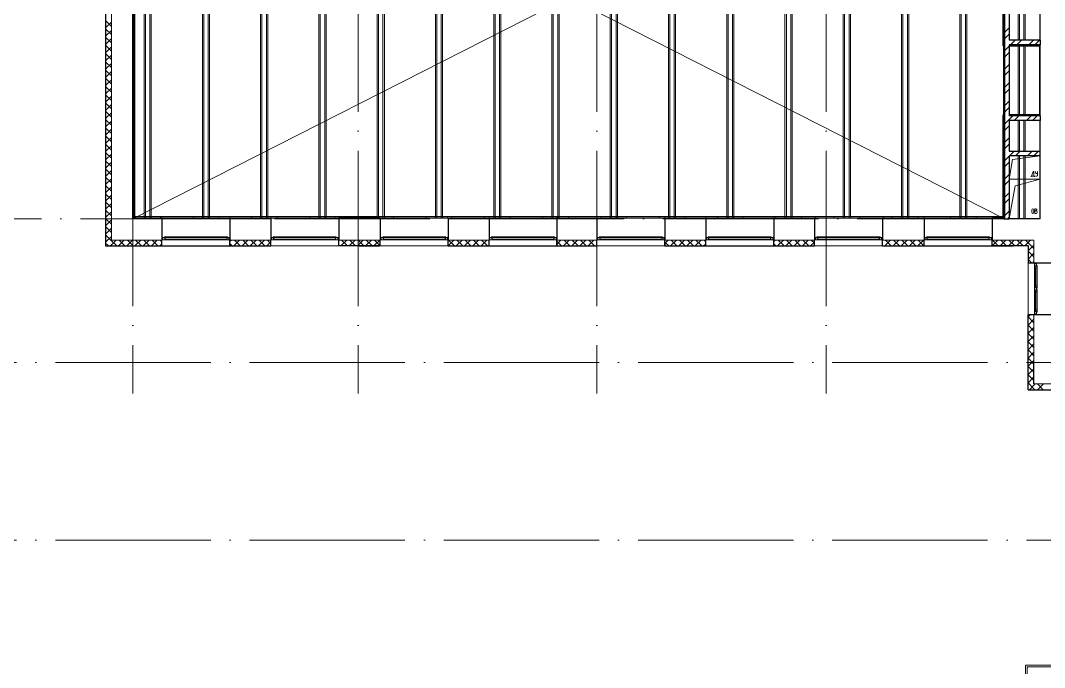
# Model space of a CAD drawing. Header units: millimetres. Extents: x -1073752 to 1436911, y -1379358 to 94781.
# Drawn here: x -918341 to -891976, y -1106937 to -1090287 of the extents above; entities that cross this region are included whole.
import ezdxf

# ---------------------------------------------------------------- set-up
doc = ezdxf.new("R2010")
doc.units = ezdxf.units.MM
doc.linetypes.add('ADSK_Линия сетки', pattern=[25, 20, -2.5, 0, -2.5])
doc.linetypes.add('ADSK_Сверху', pattern=[450, 300, -150])
for name, color, linetype, lineweight in [('_ Окна', 7, 'Continuous', 9), ('Ограждение', 252, 'Continuous', 9), ('Окна', 7, 'Continuous', 9), ('Оси', 252, 'Continuous', 9), ('Перекрытие', 252, 'Continuous', 18), ('Стены внутренние', 7, 'Continuous', 18), ('Стены наружные', 7, 'Continuous', 18), ('Стены штриховка', 7, 'Continuous', 9)]:
    doc.layers.add(name, color=color, linetype=linetype, lineweight=lineweight)
doc.layers.add('Линии', color=7, linetype='Continuous', lineweight=9, true_color=0x00a600)

# ---------------------------------------------------------------- blocks, each defined once
blk = doc.blocks.new('Перекрытия 2 - Перекрытия 1-1699410-3 этаж копия 1')
at = {"layer": 'Перекрытие', "ltscale": 100}
for p, q in [((-26283, 26745), (-26283, 26710)), ((-26283, 26705), (-26283, 15415)), ((-26046, 26745), (-26046, 26710)), ((-26046, 26705), (-26046, 15415)), ((-26011, 26745), (-26011, 26710)), ((-26011, 26705), (-26011, 15415)), ((-25896, 26745), (-25896, 26710)), ((-25896, 26705), (-25896, 15415)), ((-25861, 26745), (-25861, 26710)), ((-25861, 26705), (-25861, 15415)), ((-25623, 26745), (-25623, 26710)), ((-24783, 26745), (-24783, 26710)), ((-24546, 26745), (-24546, 26710)), ((-24546, 26705), (-24546, 15415)), ((-24511, 26745), (-24511, 26710)), ((-24511, 26705), (-24511, 15415)), ((-24396, 26745), (-24396, 26710)), ((-24396, 26705), (-24396, 15415)), ((-24361, 26745), (-24361, 26710)), ((-24361, 26705), (-24361, 15415)), ((-24123, 26745), (-24123, 26710)), ((-23283, 26745), (-23283, 26710)), ((-23046, 26745), (-23046, 26710)), ((-23046, 26705), (-23046, 15415)), ((-23011, 26745), (-23011, 26710)), ((-23011, 26705), (-23011, 15415)), ((-22896, 26745), (-22896, 26710)), ((-22896, 26705), (-22896, 15415)), ((-22861, 26745), (-22861, 26710)), ((-22861, 26705), (-22861, 15415)), ((-22623, 26745), (-22623, 26710)), ((-21783, 26745), (-21783, 26710)), ((-21546, 26745), (-21546, 26710)), ((-21546, 26705), (-21546, 15415)), ((-21511, 26745), (-21511, 26710)), ((-21511, 26705), (-21511, 15415)), ((-21396, 26745), (-21396, 26710)), ((-21396, 26705), (-21396, 15415)), ((-21361, 26745), (-21361, 26710)), ((-21361, 26705), (-21361, 15415)), ((-21123, 26745), (-21123, 26710)), ((-20283, 26745), (-20283, 26710)), ((-20046, 26745), (-20046, 26710)), ((-20046, 26705), (-20046, 15415)), ((-20011, 26745), (-20011, 26710)), ((-20011, 26705), (-20011, 15415)), ((-19896, 26745), (-19896, 26710)), ((-19896, 26705), (-19896, 15415)), ((-19861, 26745), (-19861, 26710)), ((-19861, 26705), (-19861, 15415)), ((-19623, 26745), (-19623, 26710)), ((-18783, 26745), (-18783, 26710)), ((-18546, 26745), (-18546, 26710)), ((-18546, 26705), (-18546, 15415)), ((-18511, 26745), (-18511, 26710)), ((-18511, 26705), (-18511, 15415)), ((-18396, 26745), (-18396, 26710)), ((-18396, 26705), (-18396, 15415)), ((-18361, 26745), (-18361, 26710)), ((-18361, 26705), (-18361, 15415)), ((-18123, 26745), (-18123, 26710)), ((-17283, 26745), (-17283, 26710)), ((-17046, 26745), (-17046, 26710)), ((-17046, 26705), (-17046, 15415)), ((-17011, 26745), (-17011, 26710)), ((-17011, 26705), (-17011, 15415)), ((-16896, 26745), (-16896, 26710)), ((-16896, 26705), (-16896, 15415)), ((-16861, 26745), (-16861, 26710)), ((-16861, 26705), (-16861, 15415)), ((-16623, 26745), (-16623, 26710)), ((-15783, 26745), (-15783, 26710)), ((-15546, 26745), (-15546, 26710)), ((-15546, 26705), (-15546, 15415)), ((-15511, 26745), (-15511, 26710)), ((-15511, 26705), (-15511, 15415)), ((-15396, 26745), (-15396, 26710)), ((-15396, 26705), (-15396, 15415)), ((-15361, 26745), (-15361, 26710)), ((-15361, 26705), (-15361, 15415)), ((-15123, 26745), (-15123, 26710)), ((-14283, 26745), (-14283, 26710)), ((-14046, 26745), (-14046, 26710)), ((-14046, 26705), (-14046, 15415)), ((-14011, 26745), (-14011, 26710)), ((-14011, 26705), (-14011, 15415)), ((-13896, 26745), (-13896, 26710)), ((-13896, 26705), (-13896, 15415)), ((-13861, 26745), (-13861, 26710)), ((-13861, 26705), (-13861, 15415)), ((-13623, 26745), (-13623, 26710)), ((-12783, 26745), (-12783, 26710)), ((-12546, 26745), (-12546, 26710)), ((-12546, 26705), (-12546, 15415)), ((-12511, 26745), (-12511, 26710)), ((-12511, 26705), (-12511, 15415)), ((-12396, 26745), (-12396, 26710)), ((-12396, 26705), (-12396, 15415)), ((-12361, 26745), (-12361, 26710)), ((-12361, 26705), (-12361, 15415)), ((-12123, 26745), (-12123, 26710)), ((-11283, 26745), (-11283, 26710)), ((-11046, 26745), (-11046, 26710)), ((-11046, 26705), (-11046, 15415)), ((-11011, 26745), (-11011, 26710)), ((-11011, 26705), (-11011, 15415)), ((-10896, 26745), (-10896, 26710)), ((-10896, 26705), (-10896, 15415)), ((-10861, 26745), (-10861, 26710)), ((-10861, 26705), (-10861, 15415)), ((-10623, 26745), (-10623, 26710)), ((-9783, 26745), (-9783, 26710)), ((-9546, 26745), (-9546, 26710)), ((-9546, 26705), (-9546, 15415)), ((-9511, 26745), (-9511, 26710)), ((-9511, 26705), (-9511, 15415)), ((-9396, 26745), (-9396, 26710)), ((-9396, 26705), (-9396, 15415)), ((-9361, 26745), (-9361, 26710)), ((-9361, 26705), (-9361, 15415)), ((-9123, 26745), (-9123, 26710)), ((-8283, 26745), (-8283, 26710)), ((-8046, 26745), (-8046, 26710)), ((-8046, 26705), (-8046, 15415)), ((-8011, 26745), (-8011, 26710)), ((-8011, 26705), (-8011, 15415)), ((-7896, 26745), (-7896, 26710)), ((-7896, 26705), (-7896, 15415)), ((-7861, 26745), (-7861, 26710)), ((-7861, 26705), (-7861, 15415)), ((-7623, 26745), (-7623, 26710)), ((-6783, 26745), (-6783, 26710)), ((-6546, 26745), (-6546, 26710)), ((-6546, 26705), (-6546, 15415)), ((-6511, 26745), (-6511, 26710)), ((-6511, 26705), (-6511, 15415)), ((-6396, 26745), (-6396, 26710)), ((-6396, 26705), (-6396, 15415)), ((-6361, 26745), (-6361, 26710)), ((-6361, 26705), (-6361, 15415)), ((-6123, 26745), (-6123, 26710)), ((-5283, 26745), (-5283, 26710)), ((-5046, 26745), (-5046, 26710)), ((-5046, 26705), (-5046, 15415)), ((-5011, 26745), (-5011, 26710)), ((-5011, 26705), (-5011, 15415)), ((-4896, 26745), (-4896, 26710)), ((-4896, 26705), (-4896, 15415)), ((-4861, 26745), (-4861, 26710)), ((-4861, 26705), (-4861, 15415)), ((-4623, 26745), (-4623, 26710)), ((-3546, 26760), (-3546, 24345)), ((-3511, 26760), (-3511, 24345)), ((-3396, 26760), (-3396, 24345)), ((-3361, 26760), (-3361, 24345)), ((-3546, 24225), (-3546, 22155)), ((-3511, 24225), (-3511, 22155)), ((-3396, 24225), (-3396, 22155)), ((-3361, 24225), (-3361, 22155)), ((-3546, 22035), (-3546, 19955)), ((-3511, 22035), (-3511, 19955)), ((-3396, 22035), (-3396, 19955)), ((-3361, 22035), (-3361, 19955)), ((-3546, 19835), (-3546, 18005)), ((-3511, 19835), (-3511, 18005)), ((-3396, 19835), (-3396, 18005)), ((-3361, 19835), (-3361, 18005)), ((-3546, 17885), (-3546, 17095)), ((-3511, 17885), (-3511, 17095)), ((-3396, 17885), (-3396, 17095)), ((-3361, 17885), (-3361, 17095)), ((-3546, 16975), (-3546, 15360)), ((-3511, 16975), (-3511, 15360)), ((-3396, 16975), (-3396, 15360)), ((-3361, 16975), (-3361, 15360)), ((-26283, 15410), (-26283, 15375)), ((-26046, 15410), (-26046, 15375)), ((-26011, 15410), (-26011, 15375)), ((-25896, 15410), (-25896, 15375)), ((-25861, 15410), (-25861, 15375)), ((-25623, 15410), (-25623, 15375)), ((-24783, 15410), (-24783, 15375)), ((-24546, 15410), (-24546, 15375)), ((-24511, 15410), (-24511, 15375)), ((-24396, 15410), (-24396, 15375)), ((-24361, 15410), (-24361, 15375)), ((-24123, 15410), (-24123, 15375)), ((-23283, 15410), (-23283, 15375)), ((-23046, 15410), (-23046, 15375)), ((-23011, 15410), (-23011, 15375)), ((-22896, 15410), (-22896, 15375)), ((-22861, 15410), (-22861, 15375)), ((-22623, 15410), (-22623, 15375)), ((-21783, 15410), (-21783, 15375)), ((-21546, 15410), (-21546, 15375)), ((-21511, 15410), (-21511, 15375)), ((-21396, 15410), (-21396, 15375)), ((-21361, 15410), (-21361, 15375)), ((-21123, 15410), (-21123, 15375)), ((-20283, 15410), (-20283, 15375)), ((-20046, 15410), (-20046, 15375)), ((-20011, 15410), (-20011, 15375)), ((-19896, 15410), (-19896, 15375)), ((-19861, 15410), (-19861, 15375)), ((-19623, 15410), (-19623, 15375)), ((-18783, 15410), (-18783, 15375)), ((-18546, 15410), (-18546, 15375)), ((-18511, 15410), (-18511, 15375)), ((-18396, 15410), (-18396, 15375)), ((-18361, 15410), (-18361, 15375)), ((-18123, 15410), (-18123, 15375)), ((-17283, 15410), (-17283, 15375)), ((-17046, 15410), (-17046, 15375)), ((-17011, 15410), (-17011, 15375)), ((-16896, 15410), (-16896, 15375)), ((-16861, 15410), (-16861, 15375)), ((-16623, 15410), (-16623, 15375)), ((-15783, 15410), (-15783, 15375)), ((-15546, 15410), (-15546, 15375)), ((-15511, 15410), (-15511, 15375)), ((-15396, 15410), (-15396, 15375)), ((-15361, 15410), (-15361, 15375)), ((-15123, 15410), (-15123, 15375)), ((-14283, 15410), (-14283, 15375)), ((-14046, 15410), (-14046, 15375)), ((-14011, 15410), (-14011, 15375)), ((-13896, 15410), (-13896, 15375)), ((-13861, 15410), (-13861, 15375)), ((-13623, 15410), (-13623, 15375)), ((-12783, 15410), (-12783, 15375)), ((-12546, 15410), (-12546, 15375)), ((-12511, 15410), (-12511, 15375)), ((-12396, 15410), (-12396, 15375)), ((-12361, 15410), (-12361, 15375)), ((-12123, 15410), (-12123, 15375)), ((-11283, 15410), (-11283, 15375)), ((-11046, 15410), (-11046, 15375)), ((-11011, 15410), (-11011, 15375)), ((-10896, 15410), (-10896, 15375)), ((-10861, 15410), (-10861, 15375)), ((-10623, 15410), (-10623, 15375)), ((-9783, 15410), (-9783, 15375)), ((-9546, 15410), (-9546, 15375)), ((-9511, 15410), (-9511, 15375)), ((-9396, 15410), (-9396, 15375)), ((-9361, 15410), (-9361, 15375)), ((-9123, 15410), (-9123, 15375)), ((-8283, 15410), (-8283, 15375)), ((-8046, 15410), (-8046, 15375)), ((-8011, 15410), (-8011, 15375)), ((-7896, 15410), (-7896, 15375)), ((-7861, 15410), (-7861, 15375)), ((-7623, 15410), (-7623, 15375)), ((-6783, 15410), (-6783, 15375)), ((-6546, 15410), (-6546, 15375)), ((-6511, 15410), (-6511, 15375)), ((-6396, 15410), (-6396, 15375)), ((-6361, 15410), (-6361, 15375)), ((-6123, 15410), (-6123, 15375)), ((-5283, 15410), (-5283, 15375)), ((-5046, 15410), (-5046, 15375)), ((-5011, 15410), (-5011, 15375)), ((-4896, 15410), (-4896, 15375)), ((-4861, 15410), (-4861, 15375)), ((-4623, 15410), (-4623, 15375))]:
    blk.add_line(p, q, dxfattribs=at)
blk = doc.blocks.new('3 этаж')
at = {"color": 251, "lineweight": 18, "true_color": 0x636466}
for p, q in [((273706, 18852), (273794, 19359)), ((273794, 19359), (274506, 19452)), ((274328, 19052), (274284, 18932)), ((274347, 19052), (274328, 19052)), ((274347, 18932), (274347, 19052)), ((274382, 19019), (274382, 19052)), ((274439, 18999), (274402, 18999)), ((274439, 18952), (274439, 19052)), ((274506, 18852), (273706, 18852)), ((273706, 18852), (274506, 18852)), ((274506, 18852), (273860, 18683)), ((274274, 18932), (274274, 18917)), ((274284, 18932), (274274, 18932)), ((274284, 18932), (274347, 18932)), ((274347, 18932), (274357, 18932)), ((274357, 18932), (274357, 18917)), ((274382, 18932), (274419, 18932)), ((273706, 17837), (273860, 18683)), ((274289, 18002), (274289, 18064)), ((274346, 18002), (274346, 18064)), ((274396, 18093), (274366, 18093)), ((274366, 18093), (274366, 17973)), ((274400, 18040), (274366, 18040)), ((274366, 17973), (274403, 17973)), ((274420, 18060), (274420, 18070)), ((274430, 18000), (274430, 18010))]:
    blk.add_line(p, q, dxfattribs=at)
for centre, radius, start, end in [((274402, 19019), 20, 180, 270), ((274419, 18952), 20, 270, 0), ((274317, 18064), 28.7, 0, 180), ((274317, 18002), 28.7, 180, 0), ((274396, 18070), 23.3, 0, 90), ((274400, 18060), 20, 270, 0), ((274400, 18010), 30, 0, 90), ((274403, 18000), 26.7, 270, 0)]:
    blk.add_arc(centre, radius, start, end, dxfattribs=at)
at = {"layer": '_ Окна', "color": 251, "true_color": 0x636466}
for p, q in [((251921, 17355), (251896, 17355)), ((251896, 17297), (251921, 17297)), ((251921, 17297), (251921, 17355)), ((253646, 17355), (253621, 17355)), ((253621, 17355), (253621, 17297)), ((253621, 17297), (253646, 17297)), ((254721, 17355), (254696, 17355)), ((254696, 17297), (254721, 17297)), ((254721, 17297), (254721, 17355)), ((256446, 17355), (256421, 17355)), ((256421, 17355), (256421, 17297)), ((256421, 17297), (256446, 17297)), ((257541, 17355), (257516, 17355)), ((257516, 17297), (257541, 17297)), ((257541, 17297), (257541, 17355)), ((259266, 17355), (259241, 17355)), ((259241, 17355), (259241, 17297)), ((259241, 17297), (259266, 17297)), ((260341, 17355), (260316, 17355)), ((260316, 17297), (260341, 17297)), ((260341, 17297), (260341, 17355)), ((262066, 17355), (262041, 17355)), ((262041, 17355), (262041, 17297)), ((262041, 17297), (262066, 17297)), ((263121, 17355), (263096, 17355)), ((263096, 17297), (263121, 17297)), ((263121, 17297), (263121, 17355)), ((264846, 17355), (264821, 17355)), ((264821, 17355), (264821, 17297)), ((264821, 17297), (264846, 17297)), ((265921, 17355), (265896, 17355)), ((265896, 17297), (265921, 17297)), ((265921, 17297), (265921, 17355)), ((267646, 17355), (267621, 17355)), ((267621, 17355), (267621, 17297)), ((267621, 17297), (267646, 17297)), ((268721, 17355), (268696, 17355)), ((268696, 17297), (268721, 17297)), ((268721, 17297), (268721, 17355)), ((270446, 17355), (270421, 17355)), ((270421, 17355), (270421, 17297)), ((270421, 17297), (270446, 17297)), ((271541, 17355), (271516, 17355)), ((271516, 17297), (271541, 17297)), ((271541, 17297), (271541, 17355)), ((273266, 17355), (273241, 17355)), ((273241, 17355), (273241, 17297)), ((273241, 17297), (273266, 17297)), ((274356, 16697), (274356, 16672)), ((274356, 16672), (274414, 16672)), ((274414, 16672), (274414, 16697)), ((274422, 16577), (274390, 16577)), ((274390, 16577), (274390, 16574)), ((274390, 16574), (274390, 16107)), ((274422, 16574), (274390, 16574)), ((274390, 16574), (274422, 16574)), ((274422, 16574), (274422, 16577)), ((274422, 16107), (274422, 16574)), ((274390, 16107), (274422, 16107)), ((274422, 16107), (274390, 16107)), ((274390, 16107), (274390, 16104)), ((274390, 16104), (274422, 16104)), ((274422, 16104), (274422, 16107)), ((274422, 15960), (274390, 15960)), ((274390, 15960), (274390, 15957)), ((274390, 15957), (274390, 15490)), ((274422, 15957), (274390, 15957)), ((274390, 15957), (274422, 15957)), ((274422, 15957), (274422, 15960)), ((274422, 15490), (274422, 15957)), ((274414, 15392), (274356, 15392)), ((274356, 15392), (274356, 15367)), ((274390, 15490), (274422, 15490)), ((274422, 15490), (274390, 15490)), ((274390, 15490), (274390, 15487)), ((274390, 15487), (274422, 15487)), ((274414, 15367), (274414, 15392)), ((274422, 15487), (274422, 15490))]:
    blk.add_line(p, q, dxfattribs=at)
at = {"layer": '_ Окна', "color": 251, "lineweight": 18, "true_color": 0x636466}
for p, q in [((251959, 17355), (251921, 17355)), ((251921, 17355), (251921, 17297)), ((251921, 17297), (251980, 17297)), ((251967, 17314), (251967, 17355)), ((251979, 17314), (251967, 17314)), ((251980, 17297), (251985, 17314)), ((253557, 17314), (253561, 17297)), ((253561, 17297), (253621, 17297)), ((253575, 17314), (253563, 17314)), ((253575, 17355), (253575, 17314)), ((253621, 17355), (253583, 17355)), ((253621, 17297), (253621, 17355)), ((254759, 17355), (254721, 17355)), ((254721, 17355), (254721, 17297)), ((254721, 17297), (254780, 17297)), ((254767, 17314), (254767, 17355)), ((254779, 17314), (254767, 17314)), ((254780, 17297), (254785, 17314)), ((256357, 17314), (256361, 17297)), ((256361, 17297), (256421, 17297)), ((256375, 17314), (256363, 17314)), ((256375, 17355), (256375, 17314)), ((256421, 17355), (256383, 17355)), ((256421, 17297), (256421, 17355)), ((257579, 17355), (257541, 17355)), ((257541, 17355), (257541, 17297)), ((257541, 17297), (257600, 17297)), ((257587, 17314), (257587, 17355)), ((257599, 17314), (257587, 17314)), ((257600, 17297), (257605, 17314)), ((259177, 17314), (259181, 17297)), ((259181, 17297), (259241, 17297)), ((259195, 17314), (259183, 17314)), ((259195, 17355), (259195, 17314)), ((259241, 17355), (259203, 17355)), ((259241, 17297), (259241, 17355)), ((260379, 17355), (260341, 17355)), ((260341, 17355), (260341, 17297)), ((260341, 17297), (260400, 17297)), ((260387, 17314), (260387, 17355)), ((260399, 17314), (260387, 17314)), ((260400, 17297), (260405, 17314)), ((261977, 17314), (261981, 17297)), ((261981, 17297), (262041, 17297)), ((261995, 17314), (261983, 17314)), ((261995, 17355), (261995, 17314)), ((262041, 17355), (262003, 17355)), ((262041, 17297), (262041, 17355)), ((263159, 17355), (263121, 17355)), ((263121, 17355), (263121, 17297)), ((263121, 17297), (263180, 17297)), ((263167, 17314), (263167, 17355)), ((263179, 17314), (263167, 17314)), ((263180, 17297), (263185, 17314)), ((264757, 17314), (264761, 17297)), ((264761, 17297), (264821, 17297)), ((264775, 17314), (264763, 17314)), ((264775, 17355), (264775, 17314)), ((264821, 17355), (264783, 17355)), ((264821, 17297), (264821, 17355)), ((265959, 17355), (265921, 17355)), ((265921, 17355), (265921, 17297)), ((265921, 17297), (265980, 17297)), ((265967, 17314), (265967, 17355)), ((265979, 17314), (265967, 17314)), ((265980, 17297), (265985, 17314)), ((267557, 17314), (267561, 17297)), ((267561, 17297), (267621, 17297)), ((267575, 17314), (267563, 17314)), ((267575, 17355), (267575, 17314)), ((267621, 17355), (267583, 17355)), ((267621, 17297), (267621, 17355)), ((268759, 17355), (268721, 17355)), ((268721, 17355), (268721, 17297)), ((268721, 17297), (268780, 17297)), ((268767, 17314), (268767, 17355)), ((268779, 17314), (268767, 17314)), ((268780, 17297), (268785, 17314)), ((270357, 17314), (270361, 17297)), ((270361, 17297), (270421, 17297)), ((270375, 17314), (270363, 17314)), ((270375, 17355), (270375, 17314)), ((270421, 17355), (270383, 17355)), ((270421, 17297), (270421, 17355)), ((271579, 17355), (271541, 17355)), ((271541, 17355), (271541, 17297)), ((271541, 17297), (271600, 17297)), ((271587, 17314), (271587, 17355)), ((271599, 17314), (271587, 17314)), ((271600, 17297), (271605, 17314)), ((273177, 17314), (273181, 17297)), ((273181, 17297), (273241, 17297)), ((273195, 17314), (273183, 17314)), ((273195, 17355), (273195, 17314)), ((273241, 17355), (273203, 17355)), ((273241, 17297), (273241, 17355)), ((274414, 16672), (274356, 16672)), ((274356, 16672), (274356, 16612)), ((274356, 16612), (274373, 16608)), ((274373, 16626), (274414, 16626)), ((274373, 16614), (274373, 16626)), ((274414, 16614), (274373, 16614)), ((274373, 16614), (274373, 16563)), ((274414, 16634), (274414, 16672)), ((274431, 16634), (274414, 16634)), ((274414, 16634), (274414, 16614)), ((274431, 16578), (274431, 16634)), ((274373, 16563), (274390, 16559)), ((274390, 16559), (274390, 16577)), ((274390, 16577), (274422, 16577)), ((274422, 16577), (274422, 16559)), ((274422, 16559), (274431, 16561)), ((274430, 16577), (274431, 16578)), ((274431, 16576), (274430, 16577)), ((274431, 16561), (274431, 16576)), ((274390, 16122), (274373, 16117)), ((274373, 16117), (274373, 16067)), ((274390, 16104), (274390, 16122)), ((274422, 16104), (274390, 16104)), ((274431, 16119), (274422, 16122)), ((274422, 16122), (274422, 16104)), ((274430, 16104), (274431, 16105)), ((274431, 16103), (274430, 16104)), ((274431, 16105), (274431, 16119)), ((274431, 16047), (274431, 16103)), ((274373, 16073), (274356, 16068)), ((274356, 16068), (274356, 15995)), ((274356, 15995), (274373, 15991)), ((274373, 16067), (274414, 16067)), ((274373, 16055), (274373, 16067)), ((274414, 16055), (274373, 16055)), ((274373, 15997), (274373, 16009)), ((274373, 16009), (274414, 16009)), ((274414, 15997), (274373, 15997)), ((274373, 15997), (274373, 15946)), ((274373, 15946), (274390, 15942)), ((274390, 15942), (274390, 15960)), ((274390, 15960), (274422, 15960)), ((274414, 16067), (274414, 16047)), ((274414, 16047), (274431, 16047)), ((274414, 16017), (274414, 16047)), ((274431, 16017), (274414, 16017)), ((274414, 16017), (274414, 15997)), ((274422, 15960), (274422, 15942)), ((274422, 15942), (274431, 15944)), ((274430, 15960), (274431, 15961)), ((274431, 15959), (274430, 15960)), ((274431, 15961), (274431, 16017)), ((274431, 15944), (274431, 15959)), ((274373, 15456), (274356, 15451)), ((274356, 15451), (274356, 15392)), ((274356, 15392), (274414, 15392)), ((274390, 15505), (274373, 15500)), ((274373, 15500), (274373, 15450)), ((274373, 15450), (274414, 15450)), ((274373, 15438), (274373, 15450)), ((274414, 15438), (274373, 15438)), ((274390, 15487), (274390, 15505)), ((274422, 15487), (274390, 15487)), ((274414, 15450), (274414, 15430)), ((274414, 15430), (274431, 15430)), ((274414, 15392), (274414, 15430)), ((274431, 15502), (274422, 15505)), ((274422, 15505), (274422, 15487)), ((274430, 15487), (274431, 15488)), ((274431, 15486), (274430, 15487)), ((274431, 15488), (274431, 15502)), ((274431, 15430), (274431, 15486))]:
    blk.add_line(p, q, dxfattribs=at)
at = {"layer": 'Линии', "color": 251, "linetype": 'ADSK_Сверху', "ltscale": 200, "true_color": 0x636466}
for p, q in [((251146, 29237), (273586, 17837)), ((251146, 17837), (273586, 29237))]:
    blk.add_line(p, q, dxfattribs=at)
at = {"layer": 'Ограждение', "color": 251, "true_color": 0x636466}
for p, q in [((251181, 19237), (251181, 22437)), ((273551, 22297), (273551, 22277)), ((273551, 22277), (273571, 22277)), ((273706, 22277), (274491, 22277)), ((273571, 20517), (273551, 20517)), ((273551, 20517), (273551, 20497)), ((274491, 20517), (273706, 20517)), ((274171, 6307), (274171, 4603)), ((274171, 6307), (274171, 6306)), ((276446, 6306), (274171, 6306)), ((274171, 6306), (274174, 6303)), ((274172, 6305), (274171, 6306)), ((274174, 6303), (274178, 6299)), ((274178, 6299), (274183, 6294)), ((274183, 6294), (274189, 6288))]:
    blk.add_line(p, q, dxfattribs=at)
for points, knots in [([(273556, 22282), (273555, 22281), (273555, 22280), (273554, 22280), (273553, 22279), (273553, 22279), (273553, 22278), (273552, 22278), (273552, 22278), (273552, 22278), (273551, 22277), (273551, 22277), (273551, 22277), (273551, 22277), (273551, 22277)], [0, 0, 0, 0, 0.166667, 0.25, 0.333333, 0.375, 0.416667, 0.5, 0.541667, 0.583333, 0.666667, 0.75, 0.833333, 1, 1, 1, 1]), ([(273551, 20517), (273551, 20517), (273551, 20516), (273551, 20516), (273551, 20516), (273552, 20516), (273552, 20515), (273552, 20515), (273553, 20515), (273553, 20514), (273554, 20514), (273554, 20513), (273555, 20513), (273555, 20512), (273556, 20512)], [0, 0, 0, 0, 0.166667, 0.25, 0.333333, 0.416667, 0.458333, 0.5, 0.583333, 0.666667, 0.708333, 0.75, 0.833333, 1, 1, 1, 1])]:
    blk.add_open_spline(points, degree=3, knots=knots, dxfattribs=at)
at = {"layer": 'Окна', "color": 251, "true_color": 0x636466}
for p, q in [((251959, 17372), (253583, 17372)), ((251959, 17355), (251959, 17372)), ((253583, 17355), (251959, 17355)), ((251979, 17314), (251979, 17355)), ((253563, 17314), (251979, 17314)), ((251980, 17297), (253561, 17297)), ((253563, 17355), (253563, 17314)), ((253583, 17372), (253583, 17355)), ((254759, 17372), (256383, 17372)), ((254759, 17355), (254759, 17372)), ((256383, 17355), (254759, 17355)), ((254779, 17314), (254779, 17355)), ((256363, 17314), (254779, 17314)), ((254780, 17297), (256361, 17297)), ((256363, 17355), (256363, 17314)), ((256383, 17372), (256383, 17355)), ((257579, 17372), (259203, 17372)), ((257579, 17355), (257579, 17372)), ((259203, 17355), (257579, 17355)), ((257599, 17314), (257599, 17355)), ((259183, 17314), (257599, 17314)), ((257600, 17297), (259181, 17297)), ((259183, 17355), (259183, 17314)), ((259203, 17372), (259203, 17355)), ((260379, 17372), (262003, 17372)), ((260379, 17355), (260379, 17372)), ((262003, 17355), (260379, 17355)), ((260399, 17314), (260399, 17355)), ((261983, 17314), (260399, 17314)), ((260400, 17297), (261981, 17297)), ((261983, 17355), (261983, 17314)), ((262003, 17372), (262003, 17355)), ((263159, 17372), (264783, 17372)), ((263159, 17355), (263159, 17372)), ((264783, 17355), (263159, 17355)), ((263179, 17314), (263179, 17355)), ((264763, 17314), (263179, 17314)), ((263180, 17297), (264761, 17297)), ((264763, 17355), (264763, 17314)), ((264783, 17372), (264783, 17355)), ((265959, 17372), (267583, 17372)), ((265959, 17355), (265959, 17372)), ((267583, 17355), (265959, 17355)), ((265979, 17314), (265979, 17355)), ((267563, 17314), (265979, 17314)), ((265980, 17297), (267561, 17297)), ((267563, 17355), (267563, 17314)), ((267583, 17372), (267583, 17355)), ((268759, 17372), (270383, 17372)), ((268759, 17355), (268759, 17372)), ((270383, 17355), (268759, 17355)), ((268779, 17314), (268779, 17355)), ((270363, 17314), (268779, 17314)), ((268780, 17297), (270361, 17297)), ((270363, 17355), (270363, 17314)), ((270383, 17372), (270383, 17355)), ((271579, 17372), (273203, 17372)), ((271579, 17355), (271579, 17372)), ((273203, 17355), (271579, 17355)), ((271599, 17314), (271599, 17355)), ((273183, 17314), (271599, 17314)), ((271600, 17297), (273181, 17297)), ((273183, 17355), (273183, 17314)), ((273203, 17372), (273203, 17355)), ((274356, 16612), (274356, 16068)), ((274373, 16563), (274373, 16117)), ((274431, 16576), (274431, 16578)), ((274431, 16119), (274431, 16561)), ((274431, 16103), (274431, 16105)), ((274356, 15995), (274356, 15451)), ((274373, 15946), (274373, 15500)), ((274431, 15959), (274431, 15961)), ((274431, 15502), (274431, 15944)), ((274431, 15486), (274431, 15488))]:
    blk.add_line(p, q, dxfattribs=at)
at = {"layer": 'Оси', "color": 251, "linetype": 'ADSK_Линия сетки', "ltscale": 200, "true_color": 0x636466}
for p, q in [((251146, 34587), (251146, 13337)), ((256946, 34587), (256946, 13337)), ((263096, 34587), (263096, 13337)), ((268996, 34587), (268996, 13337)), ((308796, 17837), (237074, 17837)), ((283153, 14137), (237074, 14137)), ((283153, 9567), (237074, 9567))]:
    blk.add_line(p, q, dxfattribs=at)
at = {"layer": 'Перекрытие', "color": 251, "true_color": 0x636466}
for p, q in [((276143, 6351), (274126, 6351)), ((274126, 6351), (274126, 4903))]:
    blk.add_line(p, q, dxfattribs=at)
at = {"layer": 'Стены внутренние', "color": 251, "lineweight": 30, "true_color": 0x636466}
for p, q in [((250444, 29939), (250444, 17135)), ((274506, 22432), (274506, 24512)), ((274506, 20482), (274506, 22312)), ((274506, 19572), (274506, 20362)), ((274506, 17837), (274506, 19452)), ((251146, 17837), (251146, 17837)), ((251896, 17837), (251896, 17287)), ((253646, 17837), (253646, 17287)), ((254696, 17837), (254696, 17287)), ((256446, 17837), (256446, 17287)), ((257516, 17837), (257516, 17287)), ((259266, 17837), (259266, 17287)), ((260316, 17837), (260316, 17287)), ((262066, 17837), (262066, 17287)), ((263096, 17837), (263096, 17287)), ((264846, 17837), (264846, 17287)), ((265896, 17837), (265896, 17287)), ((267646, 17837), (267646, 17287)), ((268696, 17837), (268696, 17287)), ((270446, 17837), (270446, 17287)), ((271516, 17837), (271516, 17287)), ((273266, 17837), (273266, 17287)), ((274506, 17837), (273706, 17837)), ((251896, 17135), (251896, 17287)), ((253646, 17135), (253646, 17287)), ((254696, 17135), (254696, 17287)), ((256446, 17135), (256446, 17287)), ((257516, 17135), (257516, 17287)), ((259266, 17135), (259266, 17287)), ((260316, 17135), (260316, 17287)), ((262066, 17135), (262066, 17287)), ((263096, 17135), (263096, 17287)), ((264846, 17135), (264846, 17287)), ((265896, 17135), (265896, 17287)), ((267646, 17135), (267646, 17287)), ((268696, 17135), (268696, 17287)), ((270446, 17135), (270446, 17287)), ((271516, 17135), (271516, 17287)), ((273266, 17135), (273266, 17287)), ((250444, 17135), (251896, 17135)), ((253646, 17135), (254696, 17135)), ((257516, 17135), (256446, 17135)), ((259266, 17135), (260316, 17135)), ((262066, 17135), (263096, 17135)), ((264846, 17135), (265896, 17135)), ((267646, 17135), (268696, 17135)), ((270446, 17135), (271516, 17135)), ((274194, 17135), (273266, 17135)), ((274194, 17135), (274194, 16697)), ((274896, 16697), (274194, 16697)), ((274896, 15367), (274194, 15367)), ((274194, 13435), (274194, 15367)), ((274346, 13587), (274346, 14137)), ((274194, 13435), (276681, 13435))]:
    blk.add_line(p, q, dxfattribs=at)
at = {"layer": 'Стены внутренние', "color": 251, "true_color": 0x636466}
for p, q in [((250596, 29787), (250596, 17287)), ((254696, 17837), (253646, 17837)), ((257516, 17837), (256446, 17837)), ((260316, 17837), (259266, 17837)), ((263096, 17837), (262066, 17837)), ((265896, 17837), (264846, 17837)), ((268696, 17837), (267646, 17837)), ((271516, 17837), (270446, 17837)), ((273571, 17837), (273266, 17837)), ((250596, 17287), (251896, 17287)), ((253646, 17287), (254696, 17287)), ((254696, 17287), (253646, 17287)), ((256446, 17287), (257516, 17287)), ((257516, 17287), (256446, 17287)), ((259266, 17287), (260316, 17287)), ((260316, 17287), (259266, 17287)), ((262066, 17287), (263096, 17287)), ((263096, 17287), (262066, 17287)), ((264846, 17287), (265896, 17287)), ((265896, 17287), (264846, 17287)), ((267646, 17287), (268696, 17287)), ((268696, 17287), (267646, 17287)), ((270446, 17287), (271516, 17287)), ((271516, 17287), (270446, 17287)), ((273266, 17287), (274346, 17287)), ((274346, 17287), (274196, 17287)), ((274346, 17287), (274346, 17287)), ((274346, 16697), (274346, 17287)), ((253646, 17135), (251896, 17135)), ((256446, 17135), (254696, 17135)), ((259266, 17135), (257516, 17135)), ((262066, 17135), (260316, 17135)), ((264846, 17135), (263096, 17135)), ((267646, 17135), (265896, 17135)), ((270446, 17135), (268696, 17135)), ((273266, 17135), (271516, 17135)), ((274194, 15367), (274194, 16697)), ((274346, 15367), (274346, 14137)), ((276681, 13587), (274346, 13587))]:
    blk.add_line(p, q, dxfattribs=at)
at = {"layer": 'Стены внутренние', "color": 251, "linetype": 'Continuous', "lineweight": 9, "true_color": 0x636466}
for p, q in [((250596, 22786), (250446, 22936)), ((250446, 22746), (250596, 22896)), ((250596, 22574), (250446, 22724)), ((250446, 22534), (250596, 22684)), ((250596, 22362), (250446, 22512)), ((250446, 22321), (250596, 22471)), ((250596, 22150), (250446, 22300)), ((250446, 22109), (250596, 22259)), ((250596, 21938), (250446, 22088)), ((250446, 21897), (250596, 22047)), ((250596, 21726), (250446, 21876)), ((250446, 21685), (250596, 21835)), ((250596, 21513), (250446, 21663)), ((250446, 21473), (250596, 21623)), ((250446, 21387), (250444, 21384)), ((250596, 21301), (250446, 21451)), ((250446, 21261), (250596, 21411)), ((250596, 21089), (250446, 21239)), ((250446, 21049), (250596, 21199)), ((250596, 20877), (250446, 21027)), ((250446, 20837), (250596, 20987)), ((250596, 20665), (250446, 20815)), ((250446, 20624), (250596, 20774)), ((250596, 20453), (250446, 20603)), ((250446, 20412), (250596, 20562)), ((250596, 20241), (250446, 20391)), ((250446, 20200), (250596, 20350)), ((250446, 20155), (250444, 20158)), ((250596, 20028), (250446, 20178)), ((250446, 19988), (250596, 20138)), ((250596, 19816), (250446, 19966)), ((250446, 19952), (250446, 19952)), ((250446, 19776), (250596, 19926)), ((250596, 19604), (250446, 19754)), ((250446, 19564), (250596, 19714)), ((250596, 19392), (250446, 19542)), ((250446, 19352), (250596, 19502)), ((250596, 19180), (250446, 19330)), ((250446, 19140), (250596, 19290)), ((250596, 18968), (250446, 19118)), ((250446, 18927), (250596, 19077)), ((250596, 18756), (250446, 18906)), ((250446, 18715), (250596, 18865)), ((250596, 18544), (250446, 18694)), ((250446, 18503), (250596, 18653)), ((250596, 18331), (250446, 18481)), ((250446, 18291), (250596, 18441)), ((250596, 18119), (250446, 18269)), ((250446, 18079), (250596, 18229)), ((250596, 17907), (250446, 18057)), ((250446, 17867), (250596, 18017)), ((250446, 17920), (250444, 17923)), ((250596, 17695), (250446, 17845)), ((250446, 17655), (250596, 17805)), ((250596, 17483), (250446, 17633)), ((250446, 17442), (250596, 17592)), ((250596, 17271), (250446, 17421)), ((250446, 17230), (250596, 17380)), ((250518, 17137), (250446, 17209)), ((250564, 17137), (250596, 17168)), ((250596, 17168), (250714, 17287)), ((250730, 17137), (250596, 17271)), ((250776, 17137), (250926, 17287)), ((250942, 17137), (250792, 17287)), ((250988, 17137), (251138, 17287)), ((251154, 17137), (251004, 17287)), ((251201, 17137), (251351, 17287)), ((251366, 17137), (251216, 17287)), ((251413, 17137), (251563, 17287)), ((251578, 17137), (251428, 17287)), ((251625, 17137), (251775, 17287)), ((251791, 17137), (251641, 17287)), ((251837, 17137), (251894, 17193)), ((251896, 17244), (251853, 17287)), ((253646, 17248), (253684, 17287)), ((253700, 17137), (253648, 17189)), ((253746, 17137), (253896, 17287)), ((253912, 17137), (253762, 17287)), ((253958, 17137), (254108, 17287)), ((254124, 17137), (253974, 17287)), ((254170, 17137), (254320, 17287)), ((254336, 17137), (254186, 17287)), ((254383, 17137), (254533, 17287)), ((254548, 17137), (254398, 17287)), ((254595, 17137), (254696, 17238)), ((254694, 17203), (254610, 17287)), ((256458, 17137), (256448, 17146)), ((256504, 17137), (256654, 17287)), ((256670, 17137), (256520, 17287)), ((256716, 17137), (256866, 17287)), ((256882, 17137), (256732, 17287)), ((256928, 17137), (257078, 17287)), ((257094, 17137), (256944, 17287)), ((257140, 17137), (257290, 17287)), ((257306, 17137), (257156, 17287)), ((257352, 17137), (257502, 17287)), ((257514, 17141), (257368, 17287)), ((259268, 17143), (259412, 17287)), ((259427, 17137), (259277, 17287)), ((259474, 17137), (259624, 17287)), ((259640, 17137), (259490, 17287)), ((259686, 17137), (259836, 17287)), ((259852, 17137), (259702, 17287)), ((259898, 17137), (260048, 17287)), ((260064, 17137), (259914, 17287)), ((260110, 17137), (260260, 17287)), ((260276, 17137), (260126, 17287)), ((262185, 17137), (262066, 17256)), ((262068, 17185), (262169, 17287)), ((262231, 17137), (262381, 17287)), ((262397, 17137), (262247, 17287)), ((262444, 17137), (262594, 17287)), ((262609, 17137), (262459, 17287)), ((262656, 17137), (262806, 17287)), ((262821, 17137), (262671, 17287)), ((262868, 17137), (263018, 17287)), ((263034, 17137), (262884, 17287)), ((263080, 17137), (263094, 17150)), ((263096, 17287), (263096, 17287)), ((264943, 17137), (264846, 17234)), ((264848, 17207), (264927, 17287)), ((264989, 17137), (265139, 17287)), ((265155, 17137), (265005, 17287)), ((265201, 17137), (265351, 17287)), ((265367, 17137), (265217, 17287)), ((265413, 17137), (265563, 17287)), ((265579, 17137), (265429, 17287)), ((265626, 17137), (265776, 17287)), ((265791, 17137), (265641, 17287)), ((265838, 17137), (265894, 17193)), ((265896, 17244), (265853, 17287)), ((267646, 17248), (267685, 17287)), ((267648, 17182), (267646, 17186)), ((267701, 17137), (267648, 17189)), ((267747, 17137), (267897, 17287)), ((267913, 17137), (267763, 17287)), ((267959, 17137), (268109, 17287)), ((268125, 17137), (267975, 17287)), ((268171, 17137), (268321, 17287)), ((268337, 17137), (268187, 17287)), ((268383, 17137), (268533, 17287)), ((268549, 17137), (268399, 17287)), ((268595, 17137), (268696, 17237)), ((268694, 17204), (268611, 17287)), ((270458, 17137), (270448, 17147)), ((270505, 17137), (270655, 17287)), ((270670, 17137), (270520, 17287)), ((270717, 17137), (270867, 17287)), ((270883, 17137), (270733, 17287)), ((270929, 17137), (271079, 17287)), ((271095, 17137), (270945, 17287)), ((271141, 17137), (271291, 17287)), ((271307, 17137), (271157, 17287)), ((271353, 17137), (271503, 17287)), ((271514, 17142), (271369, 17287)), ((271516, 17188), (271514, 17192)), ((273268, 17142), (273412, 17287)), ((273428, 17137), (273278, 17287)), ((273474, 17137), (273624, 17287)), ((273640, 17137), (273490, 17287)), ((273687, 17137), (273837, 17287)), ((273852, 17137), (273702, 17287)), ((273899, 17137), (274049, 17287)), ((274064, 17137), (273914, 17287)), ((274111, 17137), (274196, 17222)), ((274196, 17217), (274127, 17287)), ((274196, 17222), (274261, 17287)), ((274346, 17067), (274196, 17217)), ((274196, 17009), (274346, 17159)), ((274346, 17280), (274339, 17287)), ((250899, 17135), (250898, 17137)), ((251042, 17137), (251041, 17136)), ((251276, 17137), (251275, 17135)), ((253715, 17135), (253713, 17137)), ((253740, 17137), (253739, 17135)), ((254092, 17137), (254091, 17135)), ((256556, 17137), (256555, 17135)), ((259371, 17137), (259371, 17136)), ((262070, 17137), (262068, 17135)), ((262865, 17135), (262864, 17137)), ((262891, 17137), (262890, 17135)), ((264885, 17137), (264884, 17135)), ((265706, 17137), (265705, 17135)), ((268145, 17135), (268144, 17137)), ((268522, 17137), (268521, 17135)), ((271220, 17137), (271219, 17135)), ((273424, 17135), (273423, 17137)), ((274036, 17137), (274035, 17135)), ((274346, 16855), (274196, 17005)), ((274196, 16797), (274346, 16947)), ((274292, 16697), (274196, 16793)), ((274307, 16697), (274346, 16735)), ((274196, 15312), (274248, 15365)), ((274346, 15158), (274196, 15308)), ((274196, 15100), (274346, 15250)), ((274346, 14946), (274196, 15096)), ((274196, 14888), (274346, 15038)), ((274346, 14734), (274196, 14884)), ((274196, 14676), (274346, 14826)), ((274346, 14522), (274196, 14672)), ((274196, 14464), (274346, 14614)), ((274346, 14310), (274196, 14460)), ((274196, 14252), (274346, 14402)), ((274346, 14098), (274196, 14248)), ((274196, 14040), (274346, 14190)), ((274346, 13885), (274196, 14035)), ((274196, 13827), (274346, 13977)), ((274196, 13756), (274194, 13752)), ((274346, 13673), (274196, 13823)), ((274196, 13615), (274346, 13765)), ((274346, 13461), (274196, 13611)), ((274229, 13437), (274346, 13553)), ((274346, 13553), (274379, 13587)), ((274370, 13437), (274346, 13461)), ((274583, 13437), (274433, 13587)), ((274441, 13437), (274591, 13587))]:
    blk.add_line(p, q, dxfattribs=at)
at = {"layer": 'Стены наружные', "color": 251, "lineweight": 30, "true_color": 0x636466}
for p, q in [((251146, 17837), (251146, 29237)), ((251161, 29222), (251161, 17852)), ((273571, 17852), (273571, 29222)), ((273586, 29237), (273586, 17837)), ((273706, 24512), (273706, 22432)), ((274506, 22432), (273706, 22432)), ((274506, 22432), (274506, 22312)), ((274506, 22312), (273706, 22312)), ((273706, 22312), (273706, 20482)), ((274506, 20482), (273706, 20482)), ((274506, 20362), (273706, 20362)), ((273706, 20362), (273706, 19572)), ((274506, 20482), (274506, 20362)), ((273706, 19572), (274506, 19572)), ((274506, 19452), (274506, 19572)), ((274506, 19452), (273706, 19452)), ((273706, 19452), (273706, 17837)), ((251161, 17852), (251896, 17852)), ((251191, 17892), (273541, 17892)), ((251191, 17887), (251191, 17892)), ((273541, 17887), (251191, 17887)), ((251896, 17852), (251896, 17837)), ((253646, 17852), (254696, 17852)), ((253646, 17852), (253646, 17837)), ((254696, 17852), (254696, 17837)), ((257516, 17852), (256446, 17852)), ((256446, 17852), (256446, 17837)), ((257516, 17852), (257516, 17837)), ((259266, 17852), (260316, 17852)), ((259266, 17852), (259266, 17837)), ((260316, 17852), (260316, 17837)), ((262066, 17852), (263096, 17852)), ((262066, 17852), (262066, 17837)), ((263096, 17852), (263096, 17837)), ((264846, 17852), (265896, 17852)), ((264846, 17852), (264846, 17837)), ((265896, 17852), (265896, 17837)), ((267646, 17852), (268696, 17852)), ((267646, 17852), (267646, 17837)), ((268696, 17852), (268696, 17837)), ((270446, 17852), (271516, 17852)), ((270446, 17852), (270446, 17837)), ((271516, 17852), (271516, 17837)), ((273571, 17852), (273266, 17852)), ((273266, 17852), (273266, 17837)), ((273541, 17887), (273541, 17892)), ((273571, 17837), (273706, 17837))]:
    blk.add_line(p, q, dxfattribs=at)
at = {"layer": 'Стены наружные', "color": 251, "true_color": 0x636466}
for p, q in [((251191, 25737), (251191, 22437)), ((273541, 22297), (273541, 24647)), ((251161, 22437), (251191, 22437)), ((273571, 22297), (273541, 22297)), ((274491, 22297), (273706, 22297)), ((274491, 20497), (274491, 22297)), ((273541, 17892), (273541, 20497)), ((273571, 20497), (273541, 20497)), ((273706, 20497), (274491, 20497)), ((251161, 19237), (251191, 19237)), ((251191, 19237), (251191, 17892)), ((251146, 17837), (251896, 17837)), ((251191, 17887), (251191, 17882)), ((251191, 17882), (257496, 17882)), ((251896, 17852), (251896, 17882)), ((251896, 17852), (253646, 17852)), ((253646, 17882), (253646, 17852)), ((254696, 17852), (254696, 17882)), ((254696, 17852), (256446, 17852)), ((256446, 17882), (256446, 17852)), ((257496, 17882), (263096, 17882)), ((257496, 17852), (257496, 17882)), ((257516, 17852), (259266, 17852)), ((259246, 17882), (259246, 17852)), ((260316, 17852), (260316, 17882)), ((260316, 17852), (262066, 17852)), ((262066, 17882), (262066, 17852)), ((263096, 17882), (268716, 17882)), ((263096, 17852), (263096, 17882)), ((263096, 17852), (264846, 17852)), ((264846, 17882), (264846, 17852)), ((265896, 17852), (265896, 17882)), ((265896, 17852), (267646, 17852)), ((267646, 17882), (267646, 17852)), ((268696, 17852), (270446, 17852)), ((268716, 17882), (273541, 17882)), ((268716, 17852), (268716, 17882)), ((270466, 17882), (270466, 17852)), ((271516, 17852), (271516, 17882)), ((271516, 17852), (273266, 17852)), ((273266, 17882), (273266, 17852)), ((273541, 17882), (273541, 17887)), ((251371, 17130), (251371, 17135)), ((254166, 17130), (251371, 17130)), ((251896, 17135), (251896, 17130)), ((253646, 17130), (253646, 17135)), ((254171, 17129), (253646, 17129)), ((254166, 17130), (254166, 17135)), ((254166, 17134), (254171, 17134)), ((254171, 17130), (254171, 17135)), ((254696, 17130), (254171, 17130)), ((254696, 17130), (254696, 17135)), ((256971, 17130), (256971, 17135)), ((257496, 17130), (256971, 17130)), ((257496, 17130), (257496, 17135)), ((259781, 17134), (262581, 17134)), ((259781, 17129), (259781, 17134)), ((262581, 17129), (259781, 17129)), ((260316, 17134), (260316, 17129)), ((262066, 17129), (262066, 17134)), ((262581, 17129), (262581, 17135)), ((263096, 17130), (262581, 17130)), ((263096, 17135), (263096, 17130)), ((264846, 17134), (265371, 17134)), ((264846, 17134), (264846, 17129)), ((265371, 17129), (264846, 17129)), ((265371, 17129), (265371, 17134)), ((265376, 17134), (268171, 17134)), ((265376, 17129), (265376, 17134)), ((268171, 17129), (265376, 17129)), ((268171, 17129), (268171, 17134)), ((270971, 17130), (270971, 17135)), ((273811, 17130), (270971, 17130)), ((271516, 17135), (271516, 17130)), ((273266, 17130), (273266, 17135)), ((273811, 17135), (273811, 17130))]:
    blk.add_line(p, q, dxfattribs=at)
at = {"layer": 'Стены наружные', "color": 251, "linetype": 'Continuous', "lineweight": 9, "true_color": 0x636466}
for p, q in [((251146, 22809), (251161, 22824)), ((273571, 22748), (273586, 22763)), ((273586, 22625), (273706, 22745)), ((273586, 22468), (273706, 22588)), ((273744, 22312), (273864, 22432)), ((273901, 22312), (274021, 22432)), ((274215, 22312), (274335, 22432)), ((274372, 22312), (274492, 22432)), ((251146, 22385), (251161, 22400)), ((273571, 22324), (273586, 22339)), ((273586, 22153), (273706, 22273)), ((251146, 21961), (251161, 21976)), ((273571, 21900), (273586, 21915)), ((273586, 21996), (273706, 22116)), ((273586, 21682), (273706, 21802)), ((273586, 21525), (273706, 21645)), ((251146, 21537), (251161, 21552)), ((273571, 21476), (273586, 21491)), ((251146, 21112), (251161, 21127)), ((273586, 21211), (273706, 21331)), ((273586, 21053), (273706, 21173)), ((273571, 21051), (273586, 21066)), ((273586, 20739), (273706, 20859)), ((251146, 20688), (251161, 20703)), ((273571, 20627), (273586, 20642)), ((273586, 20582), (273706, 20702)), ((273586, 20268), (273680, 20362)), ((273680, 20362), (273800, 20482)), ((273837, 20362), (273957, 20482)), ((274151, 20362), (274271, 20482)), ((274308, 20362), (274428, 20482)), ((251146, 20264), (251161, 20279)), ((273571, 20203), (273586, 20218)), ((273586, 20110), (273706, 20230)), ((251146, 19840), (251161, 19855)), ((273571, 19779), (273586, 19794)), ((273586, 19796), (273706, 19916)), ((273586, 19639), (273706, 19759)), ((273713, 19452), (273833, 19572)), ((273870, 19452), (273990, 19572)), ((274184, 19452), (274304, 19572)), ((274341, 19452), (274461, 19572)), ((251146, 19415), (251161, 19430)), ((273571, 19354), (273586, 19369)), ((273586, 19325), (273706, 19445)), ((273586, 19168), (273706, 19288)), ((251146, 18991), (251161, 19006)), ((273571, 18930), (273586, 18945)), ((273586, 18853), (273706, 18973)), ((273586, 18696), (273706, 18816)), ((251146, 18567), (251161, 18582)), ((273571, 18506), (273586, 18521)), ((273586, 18382), (273706, 18502)), ((273586, 18225), (273706, 18345)), ((251146, 18142), (251161, 18157)), ((273571, 18081), (273586, 18096)), ((273586, 17910), (273706, 18030)), ((251264, 17837), (251279, 17852)), ((251688, 17837), (251703, 17852)), ((253810, 17837), (253825, 17852)), ((254234, 17837), (254249, 17852)), ((254658, 17837), (254673, 17852)), ((256780, 17837), (256795, 17852)), ((257204, 17837), (257219, 17852)), ((259325, 17837), (259340, 17852)), ((259749, 17837), (259764, 17852)), ((260174, 17837), (260189, 17852)), ((262295, 17837), (262310, 17852)), ((262719, 17837), (262734, 17852)), ((264846, 17842), (264856, 17852)), ((265265, 17837), (265280, 17852)), ((265689, 17837), (265704, 17852)), ((267810, 17837), (267825, 17852)), ((268235, 17837), (268250, 17852)), ((268659, 17837), (268674, 17852)), ((270780, 17837), (270795, 17852)), ((271205, 17837), (271220, 17852)), ((273326, 17837), (273341, 17852)), ((273669, 17837), (273706, 17873))]:
    blk.add_line(p, q, dxfattribs=at)
at = {"layer": 'Стены штриховка', "color": 251, "true_color": 0x636466}
for p, q in [((250446, 17135), (250446, 29939)), ((251896, 17287), (250596, 17287)), ((251894, 17211), (251894, 17137)), ((251896, 17211), (251894, 17211)), ((253648, 17211), (253646, 17211)), ((253648, 17137), (253648, 17211)), ((254694, 17211), (254694, 17137)), ((254696, 17211), (254694, 17211)), ((256448, 17211), (256446, 17211)), ((256448, 17137), (256448, 17211)), ((257514, 17211), (257514, 17137)), ((257516, 17211), (257514, 17211)), ((259268, 17211), (259266, 17211)), ((259268, 17137), (259268, 17211)), ((260314, 17211), (260314, 17137)), ((260316, 17211), (260314, 17211)), ((262068, 17211), (262066, 17211)), ((262068, 17137), (262068, 17211)), ((263094, 17211), (263094, 17137)), ((263096, 17211), (263094, 17211)), ((264848, 17211), (264846, 17211)), ((264848, 17137), (264848, 17211)), ((265894, 17211), (265894, 17137)), ((265896, 17211), (265894, 17211)), ((267648, 17211), (267646, 17211)), ((267648, 17137), (267648, 17211)), ((268694, 17211), (268694, 17137)), ((268696, 17211), (268694, 17211)), ((270448, 17211), (270446, 17211)), ((270448, 17137), (270448, 17211)), ((271514, 17211), (271514, 17137)), ((271516, 17211), (271514, 17211)), ((274194, 17287), (273266, 17287)), ((273268, 17211), (273266, 17211)), ((273268, 17137), (273268, 17211)), ((251894, 17137), (250444, 17137)), ((254694, 17137), (253648, 17137)), ((257514, 17137), (256448, 17137)), ((260314, 17137), (259268, 17137)), ((263094, 17137), (262068, 17137)), ((265894, 17137), (264848, 17137)), ((268694, 17137), (267648, 17137)), ((271514, 17137), (270448, 17137)), ((274196, 17137), (273268, 17137)), ((274194, 17135), (274194, 17137)), ((274196, 16699), (274196, 17137)), ((274270, 16699), (274196, 16699)), ((274270, 16697), (274270, 16699)), ((274196, 15365), (274270, 15365)), ((274196, 13435), (274196, 15365)), ((274270, 15365), (274270, 15367)), ((276679, 13437), (274194, 13437))]:
    blk.add_line(p, q, dxfattribs=at)
at = {"layer": 'Перекрытие', "color": 251, "true_color": 0x636466}
blk.add_blockref('Перекрытия 2 - Перекрытия 1-1699410-3 этаж копия 1', (277482, 2476), dxfattribs=at)

msp = doc.modelspace()

# ---------------------------------------------------------------- block references
msp.add_blockref('3 этаж', (-1166593.9, -1113224.3))

doc.saveas('drawing.dxf')
